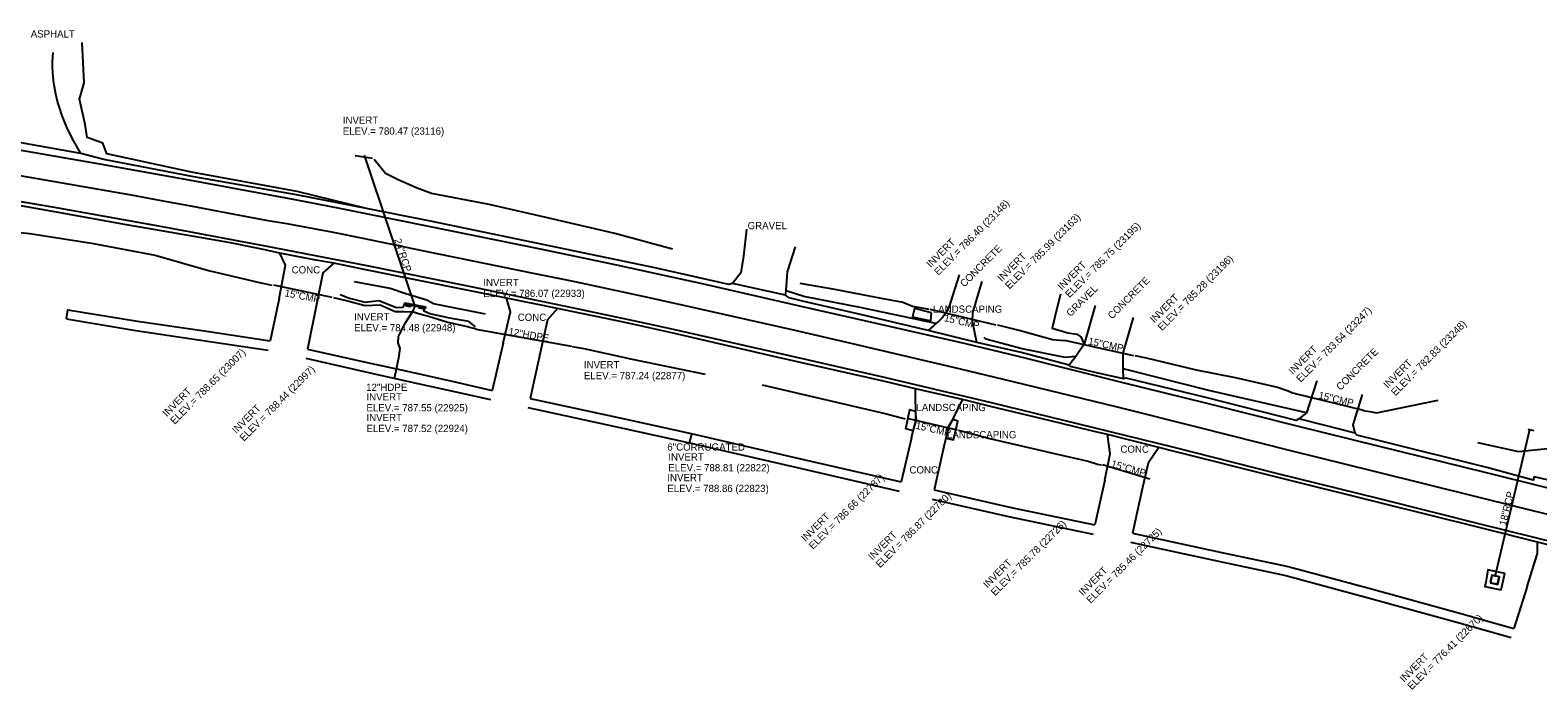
# Model space of a CAD drawing. Extents: x 4874250 to 4894764, y 3790958 to 3811930.
# Drawn here: x 4876861 to 4877486, y 3810966 to 3811239 of the extents above; entities that cross this region are included whole.
import ezdxf

# ---------------------------------------------------------------- set-up
doc = ezdxf.new("R2010")
doc.units = 0
for name, color, linetype in [('R_CM_CRAIL_PR', 7, 'Continuous'), ('R_CM_CUT_PR', 7, 'Continuous'), ('R_CM_DITCH_PR', 7, 'Continuous'), ('R_CM_EART_ER', 7, 'Continuous'), ('R_CM_EASH_PR', 7, 'Continuous'), ('R_CM_FILL_PR', 7, 'Continuous'), ('R_CM_GRPOST_PR', 7, 'Continuous'), ('R_CM_MPES_PR', 7, 'Continuous'), ('R_IN_INRPNT_EX', 7, 'Continuous'), ('R_PL_CNTINT_PR', 7, 'Continuous'), ('R_PL_ENTR_EX', 7, 'Continuous')]:
    doc.layers.add(name, color=color, linetype=linetype)

msp = doc.modelspace()

# ---------------------------------------------------------------- linework, layer by layer
at = {"layer": 'R_CM_CRAIL_PR'}
for points in [[(4877000.51, 3811165.34), (4876971.74, 3811172.33), (4876927.97, 3811180.34), (4876892.78, 3811187.98), (4876891.1, 3811192.41), (4876884.73, 3811194.75), (4876883.87, 3811200.11), (4876881.46, 3811210.63), (4876883.46, 3811217.34), (4876882.56, 3811234.07)], [(4877513.08, 3811043.83), (4877464.08, 3811055.91), (4877420.35, 3811066.73), (4877385.66, 3811075.35), (4877348.38, 3811084.67), (4877314.69, 3811093), (4877271.29, 3811103.9), (4877248.85, 3811109.25), (4877203.85, 3811119.5), (4877180.59, 3811124.78), (4877140.22, 3811133.97), (4877120, 3811138.45), (4877104.22, 3811141.84), (4877072.6, 3811148.41), (4877026.27, 3811157.86), (4876989.35, 3811165.27), (4876970.86, 3811168.87), (4876928.53, 3811176.76), (4876890.73, 3811183.58), (4876852.68, 3811190.17)], [(4877514.33, 3811047.24), (4877484.44, 3811054.12), (4877484.03, 3811052.84), (4877464.81, 3811058.08), (4877421.07, 3811069), (4877410.96, 3811071.37), (4877410.29, 3811072.3), (4877396.76, 3811075.67), (4877386.82, 3811078.2), (4877385.73, 3811077.56), (4877348.92, 3811086.85), (4877315.3, 3811095.05), (4877314.16, 3811094.75), (4877302.45, 3811097.44), (4877292.13, 3811099.91), (4877291.67, 3811100.37), (4877271.75, 3811105.61), (4877253.41, 3811109.78), (4877233.28, 3811114.81), (4877205.18, 3811121.46), (4877181.23, 3811126.98), (4877175.64, 3811128.3), (4877174.05, 3811129.43), (4877152.19, 3811134.24), (4877150.69, 3811133.87), (4877120.68, 3811140.59), (4877073.52, 3811150.4), (4877026.98, 3811160.09), (4877000.51, 3811165.34), (4876971.44, 3811171.04), (4876928.81, 3811178.48), (4876891.58, 3811185.58), (4876882.03, 3811188.16), (4876857.24, 3811192.57)], [(4877505.11, 3811023.91), (4877462.56, 3811034.48), (4877420.31, 3811045.02), (4877377.58, 3811055.6), (4877334.71, 3811066.46), (4877301.94, 3811074.51), (4877259.44, 3811084.8), (4877215.13, 3811095.33), (4877170.94, 3811105.43), (4877127.67, 3811115.25), (4877113.71, 3811118.3), (4877085.75, 3811124.22), (4877043.09, 3811133.01), (4877000.76, 3811141.55), (4876958.56, 3811149.71), (4876915.9, 3811157.67), (4876901.26, 3811160.33), (4876871.96, 3811165.53), (4876831.16, 3811172.54)], [(4877504.66, 3811022.4), (4877485.8, 3811027.13), (4877462.2, 3811033.02), (4877419.87, 3811043.53), (4877377.26, 3811054.11), (4877334.3, 3811064.94), (4877328.9, 3811066.27), (4877307.58, 3811071.63), (4877301.52, 3811073.14), (4877287.38, 3811076.59), (4877259.07, 3811083.36), (4877247.54, 3811086.15), (4877228, 3811090.68), (4877214.68, 3811093.74), (4877171.08, 3811103.63), (4877127.52, 3811113.69), (4877108.92, 3811117.8), (4877099.6, 3811119.79), (4877085.6, 3811122.66), (4877079.63, 3811123.85), (4877058.45, 3811128.15), (4877042.72, 3811131.35), (4877000.21, 3811139.92), (4876986.89, 3811142.61), (4876979.43, 3811143.97), (4876969.48, 3811145.79), (4876964.53, 3811146.79), (4876958.29, 3811148.16), (4876953.56, 3811149.17), (4876944.06, 3811151.04), (4876934.54, 3811152.77), (4876915.45, 3811156.05), (4876900.92, 3811158.58), (4876871.9, 3811163.77), (4876844.58, 3811168.63)], [(4877236.49, 3811117.69), (4877205.81, 3811124.19), (4877181.71, 3811128.84), (4877174.43, 3811131.19)], [(4877294.39, 3811104.06), (4877290.01, 3811103.61), (4877272.2, 3811107.19), (4877257.11, 3811111.19), (4877256.49, 3811111.94)], [(4877390.07, 3811080.65), (4877349.63, 3811089.94), (4877317.33, 3811098.12), (4877314.11, 3811098.88)]]:
    msp.add_lwpolyline(points, dxfattribs=at)
at = {"layer": 'R_CM_CUT_PR'}
for points in [[(4877049.83, 3811121.51), (4877028.27, 3811125.78), (4877025.5, 3811127.33), (4877016.73, 3811129.98), (4877010.27, 3811132.11), (4876995.45, 3811134.99)], [(4877460.89, 3811068.44), (4877478, 3811064.68), (4877495.32, 3811066.39), (4877515.41, 3811060.53)]]:
    msp.add_lwpolyline(points, dxfattribs=at)
at = {"layer": 'R_CM_DITCH_PR'}
for points in [[(4877002.93, 3811185.99), (4876995.77, 3811187.13)], [(4877020.56, 3811124.69), (4876999.68, 3811187.41)], [(4876986.21, 3811128.46), (4876962.01, 3811133.52)], [(4877024.94, 3811124.6), (4877024.84, 3811124.04), (4877016.25, 3811125.68), (4877016.33, 3811126.21), (4877024.94, 3811124.6)], [(4877233.87, 3811123.57), (4877261.28, 3811117.13)], [(4877085.55, 3811108.1), (4877045.95, 3811115.17)], [(4877290.34, 3811110.66), (4877318.36, 3811104.49)], [(4877012.01, 3811094.85), (4877012.92, 3811098.95)], [(4877385.38, 3811088.64), (4877413.69, 3811081.8)], [(4877245.37, 3811073.56), (4877224.57, 3811078.28)], [(4877135.26, 3811072.19), (4877134.13, 3811068.18)], [(4877468.29, 3811012.87), (4877482.62, 3811073.76)], [(4877484.38, 3811073.22), (4877481.99, 3811073.7)], [(4877325.16, 3811053.25), (4877305.48, 3811059.08)], [(4877469.97, 3811012.72), (4877466.93, 3811013.29), (4877466.3, 3811010.34), (4877469.26, 3811009.71), (4877469.97, 3811012.72)]]:
    msp.add_lwpolyline(points, dxfattribs=at)
at = {"layer": 'R_CM_EART_ER'}
for points in [[(4877234.68, 3811122.13), (4877227.61, 3811123.83), (4877226.7, 3811120.43), (4877234.36, 3811118.82), (4877234.68, 3811122.13)], [(4877227.9, 3811081.39), (4877228.31, 3811077.78), (4877226.87, 3811073.22), (4877223.95, 3811074.1), (4877225.71, 3811082.04), (4877227.9, 3811081.39)], [(4877240.56, 3811070.14), (4877243.69, 3811069.55), (4877245.58, 3811077.25), (4877243.42, 3811077.95), (4877241.52, 3811074.84), (4877240.56, 3811070.14)], [(4877466.16, 3811010.21), (4877469.39, 3811009.62), (4877470.02, 3811012.72), (4877466.84, 3811013.42), (4877466.16, 3811010.21)]]:
    msp.add_lwpolyline(points, dxfattribs=at)
at = {"layer": 'R_CM_EASH_PR'}
msp.add_lwpolyline([(4877470.73, 3811007.31), (4877472.33, 3811014.11), (4877465.25, 3811015.66), (4877464.94, 3811013.9), (4877464.42, 3811010.5), (4877464.03, 3811008.75), (4877470.73, 3811007.31)], dxfattribs=at)
at = {"layer": 'R_CM_FILL_PR'}
for points in [[(4876989.58, 3811129.74), (4876993.42, 3811128.23), (4876999.94, 3811126.52), (4877005.57, 3811127.16), (4877012.88, 3811124.25), (4877015.61, 3811124.42), (4877016.18, 3811125.46), (4877017.75, 3811124.81), (4877018.37, 3811124.77), (4877019.13, 3811124.83)], [(4877045.67, 3811116.29), (4877042.92, 3811118.55), (4877035, 3811119.87), (4877026.73, 3811121.75), (4877024.26, 3811122.77), (4877024.51, 3811123.62), (4877021.94, 3811124.05)]]:
    msp.add_lwpolyline(points, dxfattribs=at)
at = {"layer": 'R_CM_GRPOST_PR'}
for points in [[(4876882.03, 3811188.16), (4876879.07, 3811193.18), (4876877.32, 3811196.62), (4876876.26, 3811198.95), (4876874.34, 3811203.71), (4876873, 3811207.63), (4876872.41, 3811209.62), (4876871.65, 3811212.64), (4876870.8, 3811217.2), (4876870.38, 3811221.4), (4876870.29, 3811224.21), (4876870.3, 3811226.1), (4876870.51, 3811229.89)], [(4877157.92, 3811156.74), (4877156.72, 3811145.6), (4877155.6, 3811138.71), (4877152.19, 3811134.24)], [(4876964.22, 3811128.05), (4876966.91, 3811141.81), (4876964.53, 3811146.79)], [(4877174.05, 3811129.43), (4877174.43, 3811131.19), (4877174.9, 3811139.12), (4877178.23, 3811149.38)], [(4876986.89, 3811142.61), (4876982.39, 3811138.62), (4876979.91, 3811126.23)], [(4877246.05, 3811137.87), (4877243.38, 3811129.16), (4877242.06, 3811125.1), (4877241.22, 3811123.18), (4877239.84, 3811120.98), (4877239.02, 3811119.96), (4877237.62, 3811118.59), (4877236.49, 3811117.69), (4877235.39, 3811116.77), (4877233.28, 3811114.81)], [(4877253.41, 3811109.78), (4877251.58, 3811118.54), (4877251.75, 3811122.17), (4877255.59, 3811135.05)], [(4876964.22, 3811128.05), (4876960.45, 3811110.46)], [(4876979.91, 3811126.23), (4876976.02, 3811107.06)], [(4877057.12, 3811109.48), (4877060.07, 3811122.46), (4877058.45, 3811128.15)], [(4877288.05, 3811129.82), (4877286.62, 3811123.86), (4877284.63, 3811115.72), (4877291.07, 3811113.76), (4877294.91, 3811113.25), (4877296.53, 3811112.2), (4877297.92, 3811109.16)], [(4877079.63, 3811123.85), (4877075.45, 3811119.19), (4877072.72, 3811106.73)], [(4877302.48, 3811125.07), (4877297.92, 3811109.16), (4877294.39, 3811104.06), (4877291.67, 3811100.37)], [(4877314.16, 3811094.75), (4877314.11, 3811098.88), (4877314.05, 3811105.38), (4877318.35, 3811120.12)], [(4877057.12, 3811109.48), (4877052.58, 3811089.98)], [(4877072.72, 3811106.73), (4877068.23, 3811086.66)], [(4877226.38, 3811070.37), (4877228.09, 3811077.61), (4877228, 3811090.68)], [(4877394.29, 3811093.95), (4877390.07, 3811080.65), (4877386.82, 3811078.2)], [(4877247.54, 3811086.15), (4877241.61, 3811074.78), (4877239.75, 3811066.74)], [(4877410.29, 3811072.3), (4877409.43, 3811075.66), (4877413.34, 3811088.24)], [(4877226.38, 3811070.37), (4877222.03, 3811052.08)], [(4877306.43, 3811052.72), (4877308.69, 3811063.68), (4877307.58, 3811071.63)], [(4877239.75, 3811066.74), (4877235.79, 3811048.74)], [(4877328.9, 3811066.27), (4877324.47, 3811059.76), (4877321.85, 3811048.46)], [(4877306.43, 3811052.72), (4877302.27, 3811034.23)], [(4877321.85, 3811048.46), (4877317.91, 3811030.77)], [(4877481.51, 3811008.67), (4877485.86, 3811022.42), (4877485.8, 3811027.13)], [(4877481.51, 3811008.67), (4877475.98, 3810991.34)]]:
    msp.add_lwpolyline(points, dxfattribs=at)
at = {"layer": 'R_CM_MPES_PR'}
for points in [[(4877127.3, 3811148.53), (4877103.44, 3811154.98), (4877077.27, 3811160.97), (4877051.3, 3811166.91), (4877027.33, 3811171.59), (4877021.45, 3811173.76), (4877013.61, 3811177.18), (4877008.26, 3811179.79), (4877003.61, 3811185.68)], [(4876827.39, 3811159.09), (4876838.89, 3811157.23), (4876860.88, 3811154.95), (4876886.45, 3811150.94), (4876912.89, 3811145.92), (4876934.95, 3811139.57), (4876956.14, 3811134.67), (4876961.22, 3811133.56)], [(4877180.08, 3811134.4), (4877194.46, 3811131.88), (4877213.72, 3811128.12), (4877222.81, 3811126.48), (4877226.79, 3811124.8), (4877233.55, 3811123.66)], [(4876986.7, 3811128.44), (4876992.54, 3811127.1), (4876999.85, 3811125.16), (4877006.11, 3811125.35), (4877012.29, 3811122.63), (4877016.11, 3811122.66), (4877019.48, 3811122.58), (4877020.56, 3811124.69)], [(4877012.92, 3811098.95), (4877013.59, 3811102.19), (4877013.91, 3811103.39), (4877014.34, 3811107.33), (4877013.57, 3811109.65), (4877013.76, 3811112.32), (4877015.22, 3811115.33), (4877016.71, 3811118.18), (4877019.48, 3811122.58)], [(4877046, 3811115.31), (4877042.66, 3811116.13), (4877041.75, 3811116.45), (4877034.22, 3811118.16), (4877026.14, 3811120.52), (4877022.06, 3811121.67), (4877019.48, 3811122.58)], [(4877262.03, 3811117.1), (4877271.89, 3811114.65), (4877284.85, 3811111.08), (4877289.81, 3811110.67), (4877290.27, 3811110.71)], [(4877140.97, 3811096.62), (4877110.65, 3811102.73), (4877090.73, 3811107.25), (4877085.86, 3811107.98)], [(4877318.84, 3811104.48), (4877323.65, 3811103.47), (4877344.37, 3811098.49), (4877360.49, 3811095.25), (4877378.1, 3811091.26), (4877382.46, 3811089.77), (4877384.28, 3811088.99), (4877385.48, 3811088.68)], [(4877164.51, 3811092.23), (4877197.6, 3811084.47), (4877215.91, 3811080.22), (4877223.66, 3811078.21)], [(4877413.49, 3811081.6), (4877417.16, 3811081.1), (4877419.02, 3811080.72), (4877433.16, 3811083.62), (4877444.6, 3811085.92)], [(4877245.88, 3811073.45), (4877259.34, 3811069.89), (4877286.22, 3811063.62), (4877299.51, 3811060.6), (4877303.47, 3811059.4), (4877303.98, 3811059.3), (4877305.08, 3811059.12)]]:
    msp.add_lwpolyline(points, dxfattribs=at)
at = {"layer": 'R_IN_INRPNT_EX'}
for points in [[(4876876.16, 3811119.57), (4876876.7, 3811123.31), (4876905.59, 3811118.63), (4876934.16, 3811114.51), (4876960.45, 3811110.46)], [(4876876.16, 3811119.57), (4876904.78, 3811114.82), (4876933.63, 3811110.53), (4876959.69, 3811106.59)], [(4876975.27, 3811103.3), (4877001.31, 3811097.4), (4877016.11, 3811094.13), (4877037.43, 3811089.37), (4877051.8, 3811086.14)], [(4876976.02, 3811107.06), (4877001.96, 3811101.3), (4877016.74, 3811098.08), (4877038.25, 3811093.21), (4877052.58, 3811089.98)], [(4877067.37, 3811082.87), (4877106.63, 3811074.3), (4877134.28, 3811068.23), (4877178.98, 3811058), (4877221.27, 3811048.21)], [(4877068.23, 3811086.66), (4877107.32, 3811078.12), (4877135.02, 3811072.15), (4877179.84, 3811061.79), (4877222.03, 3811052.08)], [(4877234.91, 3811044.96), (4877266.55, 3811037.74), (4877301.57, 3811030.41)], [(4877235.79, 3811048.74), (4877267.6, 3811041.41), (4877302.27, 3811034.23)], [(4877317.12, 3811027.13), (4877353.58, 3811019.22), (4877381.5, 3811013.26), (4877416.19, 3811003.87), (4877453.29, 3810993.66), (4877474.83, 3810987.56)], [(4877317.91, 3811030.77), (4877354.22, 3811022.92), (4877382.51, 3811017.06), (4877417.01, 3811007.7), (4877454.05, 3810997.49), (4877475.98, 3810991.34)]]:
    msp.add_lwpolyline(points, dxfattribs=at)
at = {"layer": 'R_PL_CNTINT_PR'}
msp.add_lwpolyline([(4877510.19, 3811033.63), (4877461.12, 3811045.74), (4877418.2, 3811056.41), (4877383.62, 3811064.99), (4877345.36, 3811074.6), (4877311.68, 3811082.99), (4877268.51, 3811093.56), (4877246.14, 3811098.92), (4877201.34, 3811109.4), (4877178.12, 3811114.73), (4877137.45, 3811123.91), (4877117.09, 3811128.39), (4877085.52, 3811135.15), (4877069.72, 3811138.44), (4877023.61, 3811147.81), (4876999.06, 3811152.86), (4876986.77, 3811155.32), (4876968.3, 3811158.77), (4876959.71, 3811160.25), (4876945.69, 3811162.81), (4876927.01, 3811166.36), (4876917.67, 3811168.12), (4876903, 3811170.79), (4876873.63, 3811175.94), (4876832.84, 3811183.01)], dxfattribs=at)

# ---------------------------------------------------------------- texts
at = {"layer": 'R_PL_ENTR_EX'}
for s, p in [('ASPHALT', (4876861.28, 3811236.15)), ('INVERT', (4876990.62, 3811200.41)), ('ELEV.= 780.47 (23116)', (4876990.62, 3811195.91)), ('GRAVEL', (4877158.42, 3811156.74)), ('CONC', (4876969.42, 3811138.42)), ('INVERT', (4877048.86, 3811133.17)), ('ELEV.= 786.07 (22933)', (4877048.86, 3811128.67)), ('INVERT', (4876995.29, 3811118.95)), ('CONC', (4877063.14, 3811118.76)), ('LANDSCAPING', (4877235.18, 3811122.13)), ('ELEV.= 784.48 (22948)', (4876995.29, 3811114.45)), ('INVERT', (4877090.55, 3811099.1)), ('ELEV.= 787.24 (22877)', (4877090.55, 3811094.6)), ('12"HDPE', (4877000.31, 3811089.75)), ('INVERT', (4877000.43, 3811085.79)), ('ELEV.= 787.55 (22925)', (4877000.43, 3811081.29)), ('LANDSCAPING', (4877228.4, 3811081.39)), ('INVERT', (4877000.44, 3811077.23)), ('ELEV.= 787.52 (22924)', (4877000.44, 3811072.73)), ('LANDSCAPING', (4877241.06, 3811070.14)), ('6"CORRUGATED', (4877125.12, 3811065.02)), ('INVERT', (4877125.53, 3811060.92)), ('CONC', (4877312.94, 3811064.13)), ('ELEV.= 788.81 (22822)', (4877125.53, 3811056.42)), ('CONC', (4877225.51, 3811055.55)), ('ELEV.= 788.86 (22823)', (4877125.14, 3811047.86)), ('INVERT', (4877125.14, 3811052.36))]:
    msp.add_text(s, height=3, dxfattribs=at).set_placement(p)
for s, rotation, p in [('ELEV.= 786.40 (23148)', 45, (4877237.49, 3811137.42)), ('ELEV.= 785.99 (23163)', 45, (4877266.93, 3811131.69)), ('ELEV.= 785.75 (23195)', 45, (4877291.81, 3811128.11)), ('24"RCP', 288.09971, (4877011.88, 3811152.36)), ('INVERT', 45, (4877234.31, 3811140.6)), ('CONCRETE', 45, (4877248.23, 3811132.52)), ('INVERT', 45, (4877263.74, 3811134.87)), ('ELEV.= 785.28 (23196)', 45, (4877330.18, 3811114.48)), ('INVERT', 45, (4877288.63, 3811131.29)), ('GRAVEL', 45, (4877292.27, 3811120.29)), ('CONCRETE', 45, (4877309.45, 3811119.27)), ('15"CMP', 349.0561, (4876966.33, 3811128.99)), ('INVERT', 45, (4877327, 3811117.66)), ('15"CMP', 346.70587, (4877239.67, 3811118.69)), ('ELEV.= 783.64 (23247)', 45, (4877387.6, 3811093.11)), ('12"HDPE', 349.98569, (4877059.13, 3811113.02)), ('ELEV.= 782.83 (23248)', 45, (4877426.88, 3811087.47)), ('15"CMP', 347.77835, (4877299.37, 3811109.05)), ('INVERT', 45, (4877384.42, 3811096.3)), ('CONCRETE', 45, (4877404.16, 3811089.75)), ('ELEV.= 788.65 (23007)', 45, (4876920.87, 3811075.7)), ('INVERT', 45, (4877423.7, 3811090.65)), ('ELEV.= 788.44 (22997)', 45, (4876949.63, 3811068.66)), ('INVERT', 45, (4876917.69, 3811078.88)), ('15"CMP', 346.24505, (4877394.8, 3811086.7)), ('INVERT', 45, (4876946.45, 3811071.84)), ('15"CMP', 347.30911, (4877227.83, 3811074.11)), ('15"CMP', 343.56969, (4877308.82, 3811058.32)), ('ELEV.= 786.66 (22787)', 45, (4877185.54, 3811023.88)), ('ELEV.= 786.87 (22780)', 45, (4877213.32, 3811016.25)), ('18"RCP', 76.30983, (4877472.76, 3811033.72)), ('INVERT', 45, (4877182.36, 3811027.06)), ('ELEV.= 785.78 (22726)', 45, (4877260.99, 3811004.68)), ('ELEV.= 785.46 (22725)', 45, (4877300.6, 3811001.5)), ('INVERT', 45, (4877210.14, 3811019.43)), ('INVERT', 45, (4877257.8, 3811007.86)), ('INVERT', 45, (4877297.42, 3811004.68)), ('ELEV.= 776.41 (22670)', 45, (4877433.66, 3810965.69)), ('INVERT', 45, (4877430.48, 3810968.87))]:
    msp.add_text(s, height=3, rotation=rotation, dxfattribs=at).set_placement(p)

doc.saveas('drawing.dxf')
